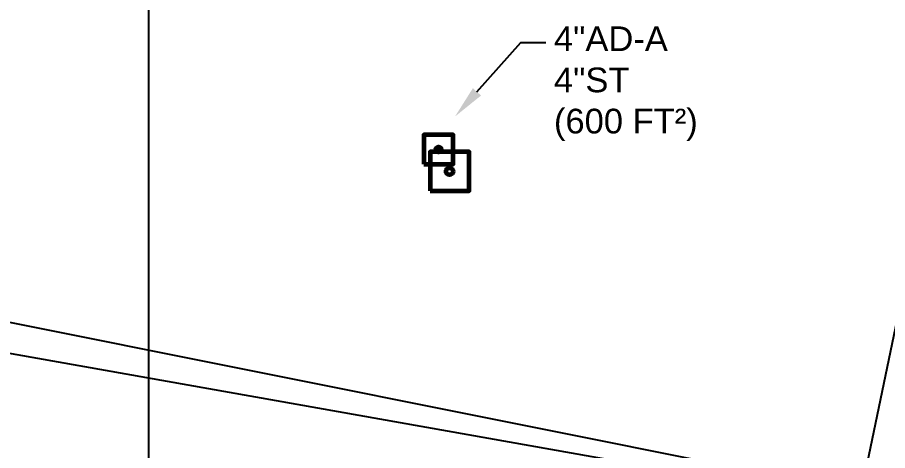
# Model space of a CAD drawing. Extents: x -3956 to 1666, y -2601 to 1886.
# Drawn here: x -967.4 to -650.5, y 981 to 1138.8 of the extents above; entities that cross this region are included whole.
import ezdxf

# ---------------------------------------------------------------- set-up
doc = ezdxf.new("R2010")
doc.units = 0
doc.header["$LTSCALE"] = 36
doc.header["$MEASUREMENT"] = 0
doc.layers.add('G-ANNO-TEXT', color=70, linetype='Continuous')
for name, color, linetype, lineweight in [('P-STRM-N', 2, 'Continuous', 60), ('P-STRM-N @ 128', 2, 'Continuous', 60), ('P-STRM-N @ 96', 2, 'Continuous', 60)]:
    doc.layers.add(name, color=color, linetype=linetype, lineweight=lineweight)
doc.styles.add('Arial', font='arial.ttf')

# ---------------------------------------------------------------- blocks, each defined once
blk = doc.blocks.new('*U17')
at = {"linetype": 'Continuous'}
blk.add_lwpolyline([(-0.0556, -0.0556), (0.0556, -0.0556), (0.0556, 0.0556), (-0.0556, 0.0556)], close=True, dxfattribs=at)
at = {"color": 7, "linetype": 'Continuous'}
blk.add_circle((0, 0), 0.01, dxfattribs=at)
blk = doc.blocks.new('*U1849')
at = {"layer": 'P-STRM-N @ 128', "xscale": 128, "yscale": 128, "zscale": 128}
blk.add_blockref('*U17', (-810, 1082.74), dxfattribs=at)
at = {"layer": 'P-STRM-N @ 96', "xscale": 96, "yscale": 96, "zscale": 96}
blk.add_blockref('*U17', (-814, 1090.74), dxfattribs=at)

msp = doc.modelspace()

# ---------------------------------------------------------------- linework, layer by layer
at = {"layer": 'DEFPOINTS'}
for p, q in [((-919.52, -345.9), (-919.52, 1886.1)), ((-661, 961.74), (-616, 1177.74)), ((-1030, 1039.74), (125, 808.74)), ((-1000, 1021.74), (-661, 961.74))]:
    msp.add_line(p, q, dxfattribs=at)
at = {"layer": 'G-ANNO-TEXT'}
msp.add_lwpolyline([(-800.03, 1111.71), (-784, 1129.74), (-775, 1129.74)], dxfattribs=at)
msp.add_solid([(-798.53, 1110.38), (-808, 1102.74), (-801.52, 1113.04)], dxfattribs=at)

# ---------------------------------------------------------------- block references
at = {"layer": 'P-STRM-N'}
msp.add_blockref('*U1849', (0, 0), dxfattribs=at)

# ---------------------------------------------------------------- texts
at = {"layer": 'G-ANNO-TEXT', "insert": (-772, 1135.57), "char_height": 9, "attachment_point": 1, "style": 'Arial'}
msp.add_mtext('4"AD-A\\P4"ST\\P(600 FT²)', dxfattribs=at)

doc.saveas('drawing.dxf')
